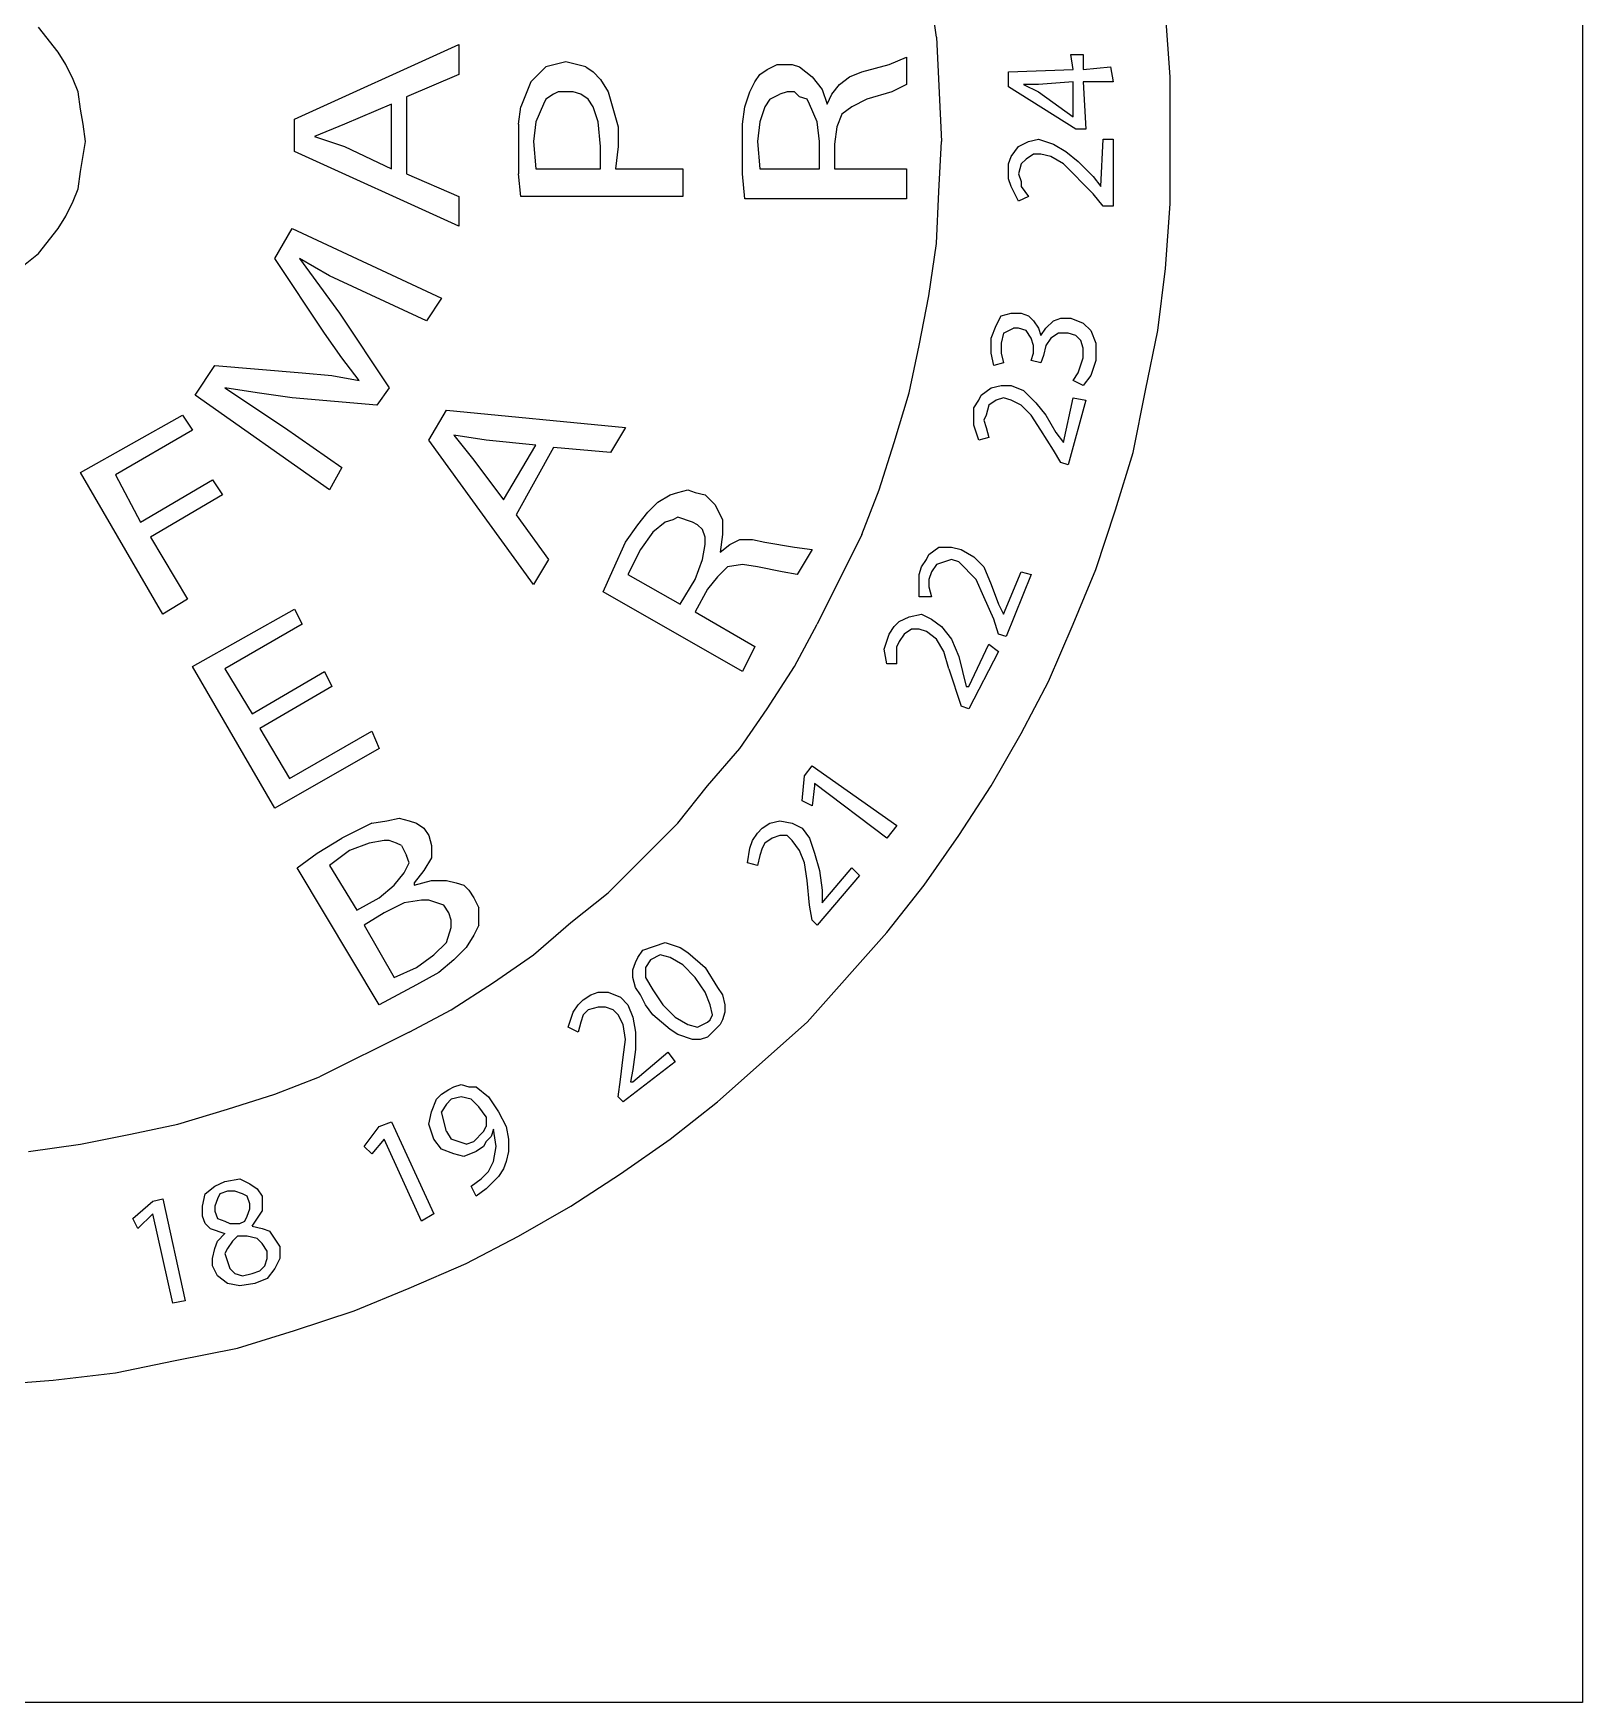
# Model space of a CAD drawing. Extents: x -137 to 99, y -118 to 118.
# Drawn here: x 66.37 to 99.32, y -118.19 to -82.68 of the extents above; entities that cross this region are included whole.
import ezdxf

# ---------------------------------------------------------------- set-up
doc = ezdxf.new("R2010")
doc.units = 0
doc.header["$MEASUREMENT"] = 0
doc.layers.get('0').update_dxf_attribs({"linetype": 'CONTINUOUS'})

msp = doc.modelspace()

# ---------------------------------------------------------------- linework, layer by layer
for p, q in [((99.32, 118.188), (99.32, -118.188)), ((85.576, -82.758), (85.417, -81.647)), ((90.55, -83.605), (90.445, -82.229)), ((66.897, -83.075), (66.473, -82.546)), ((67.055, -83.34), (66.897, -83.075)), ((71.924, -84.504), (75.416, -82.917)), ((75.416, -82.917), (75.416, -83.552)), ((85.576, -82.758), (85.682, -84.98)), ((67.214, -83.657), (67.055, -83.34)), ((77.268, -83.393), (76.951, -83.71)), ((77.692, -83.287), (77.268, -83.393)), ((78.115, -83.393), (77.692, -83.287)), ((78.115, -83.393), (78.274, -83.499)), ((81.819, -83.552), (81.978, -83.446)), ((81.978, -83.446), (82.19, -83.34)), ((82.19, -83.34), (82.507, -83.34)), ((82.507, -83.34), (82.666, -83.393)), ((82.666, -83.393), (82.93, -83.605)), ((83.989, -83.499), (84.571, -83.34)), ((84.571, -83.34), (84.941, -83.181)), ((84.941, -83.181), (84.941, -83.763)), ((87.111, -83.499), (88.487, -83.446)), ((88.434, -83.128), (88.698, -83.128)), ((88.487, -83.446), (88.434, -83.128)), ((88.698, -83.128), (88.698, -83.446)), ((88.698, -83.446), (89.28, -83.393)), ((89.28, -83.393), (89.333, -83.71)), ((67.32, -83.922), (67.214, -83.657)), ((75.416, -83.552), (74.305, -84.028)), ((76.951, -83.71), (76.739, -84.24)), ((78.274, -83.499), (78.432, -83.657)), ((78.432, -83.657), (78.591, -83.922)), ((81.607, -83.922), (81.713, -83.71)), ((81.713, -83.71), (81.819, -83.552)), ((82.93, -83.605), (83.142, -83.869)), ((83.354, -83.975), (83.512, -83.763)), ((83.512, -83.763), (83.724, -83.605)), ((83.724, -83.605), (83.989, -83.499)), ((84.941, -83.763), (84.624, -83.922)), ((87.111, -83.816), (87.111, -83.499)), ((87.746, -83.763), (87.428, -83.763)), ((87.428, -83.763), (87.746, -83.922)), ((88.487, -83.71), (87.746, -83.763)), ((88.487, -84.451), (88.487, -83.71)), ((88.698, -83.71), (88.751, -84.716)), ((89.333, -83.71), (88.698, -83.71)), ((90.55, -86.303), (90.55, -83.605)), ((67.373, -84.292), (67.32, -83.922)), ((74.305, -84.028), (74.305, -85.668)), ((77.268, -84.081), (77.215, -84.187)), ((77.427, -83.975), (77.268, -84.081)), ((77.533, -83.922), (77.427, -83.975)), ((77.85, -83.922), (77.533, -83.922)), ((78.009, -83.975), (77.85, -83.922)), ((78.168, -84.081), (78.009, -83.975)), ((78.274, -84.24), (78.168, -84.081)), ((78.591, -83.922), (78.803, -84.663)), ((81.502, -84.24), (81.607, -83.922)), ((82.031, -84.081), (81.925, -84.24)), ((82.031, -84.081), (82.242, -83.975)), ((82.401, -83.922), (82.242, -83.975)), ((82.56, -83.922), (82.401, -83.922)), ((82.666, -84.028), (82.56, -83.922)), ((82.825, -84.081), (82.666, -84.028)), ((82.877, -84.187), (82.825, -84.081)), ((83.142, -83.869), (83.248, -84.187)), ((83.248, -84.187), (83.354, -83.975)), ((84.095, -84.081), (83.777, -84.24)), ((84.624, -83.922), (84.095, -84.081)), ((88.54, -84.716), (87.111, -83.816)), ((87.746, -83.922), (88.487, -84.451)), ((67.426, -84.61), (67.373, -84.292)), ((71.924, -85.192), (71.924, -84.504)), ((73.987, -84.187), (72.982, -84.61)), ((73.987, -85.562), (73.987, -84.187)), ((76.686, -84.61), (76.739, -84.24)), ((77.215, -84.187), (77.057, -84.557)), ((78.38, -84.557), (78.274, -84.24)), ((81.449, -84.61), (81.502, -84.24)), ((81.925, -84.24), (81.819, -84.557)), ((83.036, -84.557), (82.877, -84.187)), ((83.565, -84.398), (83.46, -84.663)), ((83.777, -84.24), (83.565, -84.398)), ((67.479, -84.98), (67.426, -84.61)), ((72.982, -84.61), (72.347, -84.875)), ((76.686, -84.61), (76.686, -85.668)), ((77.057, -84.557), (77.004, -84.98)), ((78.432, -85.086), (78.38, -84.557)), ((78.803, -84.663), (78.803, -85.086)), ((81.449, -85.668), (81.449, -84.61)), ((81.819, -84.557), (81.766, -84.98)), ((83.089, -84.98), (83.036, -84.557)), ((83.46, -84.663), (83.407, -85.033)), ((88.751, -84.716), (88.54, -84.716)), ((67.373, -85.615), (67.479, -84.98)), ((75.416, -86.78), (71.924, -85.192)), ((72.347, -84.875), (72.982, -85.086)), ((72.982, -85.086), (73.987, -85.562)), ((77.004, -84.98), (77.057, -85.562)), ((78.432, -85.562), (78.432, -85.086)), ((78.803, -85.086), (78.75, -85.562)), ((81.766, -84.98), (81.819, -85.562)), ((83.089, -85.562), (83.089, -84.98)), ((83.407, -85.033), (83.407, -85.562)), ((85.629, -86.039), (85.682, -84.98)), ((87.164, -85.298), (87.322, -85.086)), ((87.322, -85.086), (87.534, -84.98)), ((87.534, -84.98), (87.746, -84.927)), ((87.746, -84.927), (88.063, -85.033)), ((88.063, -85.033), (88.328, -85.192)), ((88.328, -85.192), (88.592, -85.404)), ((89.069, -85.933), (89.122, -84.927)), ((89.122, -84.927), (89.333, -84.927)), ((89.333, -84.927), (89.333, -86.356)), ((77.057, -85.562), (78.432, -85.562)), ((78.75, -85.562), (80.179, -85.562)), ((80.179, -85.562), (80.179, -86.145)), ((81.819, -85.562), (83.089, -85.562)), ((83.407, -85.562), (84.941, -85.562)), ((84.941, -85.562), (84.941, -86.197)), ((87.111, -85.457), (87.164, -85.298)), ((87.111, -85.774), (87.111, -85.457)), ((87.375, -85.457), (87.322, -85.668)), ((87.481, -85.351), (87.375, -85.457)), ((87.64, -85.245), (87.481, -85.351)), ((87.799, -85.245), (87.64, -85.245)), ((88.01, -85.298), (87.799, -85.245)), ((88.275, -85.457), (88.01, -85.298)), ((88.275, -85.457), (88.91, -86.092)), ((88.592, -85.404), (88.91, -85.721)), ((67.32, -85.986), (67.373, -85.615)), ((74.305, -85.668), (75.416, -86.145)), ((76.739, -86.145), (76.686, -85.668)), ((81.502, -86.197), (81.449, -85.668)), ((87.164, -85.933), (87.111, -85.774)), ((87.322, -86.25), (87.164, -85.933)), ((87.322, -85.668), (87.375, -85.827)), ((87.375, -85.827), (87.375, -85.933)), ((87.375, -85.933), (87.534, -86.145)), ((88.91, -85.721), (89.069, -85.933)), ((67.055, -86.568), (67.214, -86.25)), ((67.214, -86.25), (67.32, -85.986)), ((75.416, -86.145), (75.416, -86.78)), ((80.179, -86.145), (76.739, -86.145)), ((84.941, -86.197), (81.502, -86.197)), ((85.576, -87.15), (85.629, -86.039)), ((87.534, -86.145), (87.322, -86.25)), ((89.122, -86.356), (88.91, -86.092)), ((66.897, -86.832), (67.055, -86.568)), ((89.333, -86.356), (89.122, -86.356)), ((90.445, -87.679), (90.55, -86.303)), ((66.473, -87.362), (66.897, -86.832)), ((71.5, -87.467), (71.871, -86.832)), ((71.871, -86.832), (75.046, -88.314)), ((85.417, -88.261), (85.576, -87.15)), ((65.944, -87.785), (66.473, -87.362)), ((72.559, -89.055), (71.5, -87.467)), ((72.665, -87.838), (72.03, -87.467)), ((72.03, -87.467), (72.876, -88.632)), ((90.286, -89.002), (90.445, -87.679)), ((74.728, -88.79), (72.665, -87.838)), ((75.046, -88.314), (74.728, -88.79)), ((85.206, -89.32), (85.417, -88.261)), ((72.876, -88.632), (73.935, -90.219)), ((86.846, -88.896), (86.952, -88.685)), ((86.952, -88.685), (87.164, -88.632)), ((87.164, -88.632), (87.375, -88.632)), ((87.375, -88.632), (87.534, -88.685)), ((87.534, -88.685), (87.64, -88.79)), ((88.063, -88.79), (88.222, -88.737)), ((88.222, -88.737), (88.434, -88.737)), ((88.434, -88.737), (88.698, -88.843)), ((72.929, -89.584), (72.559, -89.055)), ((86.74, -89.161), (86.846, -88.896)), ((87.005, -89.055), (86.952, -89.267)), ((87.005, -89.055), (87.217, -88.949)), ((87.322, -88.949), (87.217, -88.949)), ((87.481, -89.002), (87.322, -88.949)), ((87.587, -89.161), (87.481, -89.002)), ((87.64, -88.79), (87.746, -88.949)), ((87.746, -88.949), (87.799, -89.108)), ((87.799, -89.108), (87.905, -88.949)), ((87.905, -88.949), (88.063, -88.79)), ((88.169, -89.055), (88.01, -89.161)), ((88.381, -89.055), (88.169, -89.055)), ((88.54, -89.108), (88.381, -89.055)), ((88.645, -89.214), (88.54, -89.108)), ((88.698, -88.843), (88.857, -89.002)), ((88.857, -89.002), (88.963, -89.267)), ((90.021, -90.272), (90.286, -89.002)), ((84.994, -90.325), (85.206, -89.32)), ((86.74, -89.478), (86.74, -89.161)), ((86.793, -89.743), (86.74, -89.478)), ((86.952, -89.267), (86.952, -89.478)), ((86.952, -89.478), (87.005, -89.69)), ((87.64, -89.32), (87.587, -89.161)), ((87.587, -89.637), (87.64, -89.478)), ((87.64, -89.478), (87.64, -89.32)), ((87.905, -89.32), (87.852, -89.531)), ((88.01, -89.161), (87.905, -89.32)), ((88.698, -89.372), (88.645, -89.214)), ((88.698, -89.584), (88.698, -89.372)), ((88.963, -89.267), (88.963, -89.637)), ((69.807, -90.378), (70.23, -89.743)), ((70.23, -89.743), (72.082, -89.902)), ((73.3, -90.06), (72.929, -89.584)), ((87.005, -89.69), (86.793, -89.743)), ((87.799, -89.69), (87.587, -89.637)), ((87.852, -89.531), (87.799, -89.69)), ((88.592, -89.902), (88.698, -89.584)), ((88.963, -89.637), (88.857, -89.955)), ((72.082, -89.902), (72.717, -89.955)), ((72.717, -89.955), (73.3, -90.06)), ((86.74, -90.219), (86.952, -90.166)), ((86.952, -90.166), (87.164, -90.166)), ((87.164, -90.166), (87.428, -90.272)), ((88.487, -90.06), (88.592, -89.902)), ((88.698, -90.166), (88.487, -90.06)), ((88.857, -89.955), (88.698, -90.166)), ((72.665, -92.389), (69.807, -90.378)), ((71.13, -90.325), (70.442, -90.219)), ((70.442, -90.219), (71.712, -91.066)), ((71.871, -90.431), (71.13, -90.325)), ((73.67, -90.59), (71.871, -90.431)), ((73.935, -90.219), (73.67, -90.59)), ((84.677, -91.383), (84.994, -90.325)), ((86.37, -90.642), (86.476, -90.484)), ((86.476, -90.484), (86.529, -90.378)), ((86.529, -90.378), (86.74, -90.219)), ((86.846, -90.484), (86.687, -90.59)), ((87.005, -90.431), (86.846, -90.484)), ((87.164, -90.484), (87.005, -90.431)), ((87.375, -90.59), (87.164, -90.484)), ((87.428, -90.272), (87.693, -90.537)), ((87.693, -90.537), (87.905, -90.801)), ((88.275, -91.383), (88.487, -90.431)), ((88.751, -90.484), (88.381, -91.86)), ((88.487, -90.431), (88.751, -90.484)), ((89.757, -91.595), (90.021, -90.272)), ((67.373, -92.018), (69.542, -90.801)), ((69.542, -90.801), (69.754, -91.119)), ((74.781, -91.33), (75.152, -90.695)), ((75.152, -90.695), (78.962, -91.066)), ((86.37, -91.013), (86.37, -90.642)), ((86.635, -90.801), (86.582, -90.907)), ((86.687, -90.59), (86.635, -90.801)), ((87.587, -90.801), (87.375, -90.59)), ((87.799, -91.119), (87.587, -90.801)), ((87.905, -90.801), (88.116, -91.172)), ((69.754, -91.119), (68.114, -92.071)), ((71.712, -91.066), (72.929, -91.912)), ((75.31, -91.225), (75.734, -91.754)), ((75.998, -91.33), (75.31, -91.225)), ((78.962, -91.066), (78.644, -91.595)), ((86.476, -91.33), (86.37, -91.013)), ((86.582, -90.907), (86.635, -91.066)), ((86.635, -91.066), (86.687, -91.277)), ((88.063, -91.542), (87.799, -91.119)), ((88.116, -91.172), (88.275, -91.383)), ((77.004, -94.4), (74.781, -91.33)), ((77.057, -91.436), (75.998, -91.33)), ((76.369, -92.6), (77.057, -91.436)), ((77.427, -91.489), (76.633, -92.918)), ((78.644, -91.595), (77.427, -91.489)), ((84.359, -92.389), (84.677, -91.383)), ((86.687, -91.277), (86.476, -91.33)), ((88.222, -91.807), (88.063, -91.542)), ((89.386, -92.812), (89.757, -91.595)), ((72.929, -91.912), (72.665, -92.389)), ((75.734, -91.754), (76.369, -92.6)), ((88.381, -91.86), (88.222, -91.807)), ((69.119, -95.035), (67.373, -92.018)), ((68.114, -92.071), (68.643, -93.077)), ((68.643, -93.077), (70.177, -92.177)), ((70.177, -92.177), (70.389, -92.495)), ((70.389, -92.495), (68.855, -93.394)), ((79.438, -92.865), (79.65, -92.653)), ((79.65, -92.653), (79.914, -92.495)), ((79.914, -92.495), (80.073, -92.442)), ((80.073, -92.442), (80.285, -92.389)), ((80.285, -92.389), (80.443, -92.442)), ((80.443, -92.442), (80.655, -92.495)), ((80.655, -92.495), (80.867, -92.706)), ((83.989, -93.341), (84.359, -92.389)), ((76.633, -92.918), (77.321, -93.87)), ((79.226, -93.13), (79.438, -92.865)), ((79.967, -93.024), (79.808, -93.077)), ((80.073, -92.971), (79.967, -93.024)), ((80.39, -93.077), (80.073, -92.971)), ((80.867, -92.706), (81.025, -93.024)), ((81.025, -93.024), (81.025, -93.341)), ((88.963, -94.082), (89.386, -92.812)), ((78.962, -93.5), (79.226, -93.13)), ((79.544, -93.288), (79.279, -93.659)), ((79.808, -93.077), (79.544, -93.288)), ((80.496, -93.13), (80.39, -93.077)), ((80.602, -93.235), (80.496, -93.13)), ((80.655, -93.394), (80.602, -93.235)), ((81.025, -93.341), (80.972, -93.712)), ((83.989, -93.341), (83.036, -95.246)), ((68.855, -93.394), (69.648, -94.717)), ((78.697, -94.082), (78.962, -93.5)), ((79.279, -93.659), (79.015, -94.188)), ((80.602, -93.87), (80.655, -93.553)), ((80.655, -93.553), (80.655, -93.394)), ((80.972, -93.712), (81.184, -93.553)), ((81.184, -93.553), (81.396, -93.447)), ((81.396, -93.447), (81.66, -93.447)), ((81.66, -93.447), (81.925, -93.5)), ((81.925, -93.5), (82.56, -93.606)), ((82.56, -93.606), (82.93, -93.659)), ((82.93, -93.659), (82.613, -94.188)), ((85.417, -93.765), (85.629, -93.606)), ((85.629, -93.606), (85.894, -93.606)), ((85.894, -93.606), (86.105, -93.659)), ((86.105, -93.659), (86.37, -93.817)), ((77.321, -93.87), (77.004, -94.4)), ((78.485, -94.558), (78.697, -94.082)), ((80.443, -94.294), (80.602, -93.87)), ((81.131, -94.029), (80.92, -94.241)), ((81.449, -93.976), (81.131, -94.029)), ((81.766, -94.029), (81.449, -93.976)), ((82.295, -94.135), (81.766, -94.029)), ((85.206, -94.188), (85.259, -94.029)), ((85.259, -94.029), (85.365, -93.87)), ((85.365, -93.87), (85.417, -93.765)), ((85.576, -93.976), (85.47, -94.135)), ((85.894, -93.87), (85.576, -93.976)), ((86.052, -93.923), (85.894, -93.87)), ((86.423, -94.294), (86.052, -93.923)), ((86.37, -93.817), (86.582, -94.029)), ((86.582, -94.029), (86.74, -94.4)), ((88.487, -95.246), (88.963, -94.082)), ((79.015, -94.188), (80.126, -94.823)), ((80.126, -94.823), (80.443, -94.294)), ((80.92, -94.241), (80.708, -94.505)), ((82.613, -94.188), (82.295, -94.135)), ((85.206, -94.664), (85.206, -94.188)), ((85.47, -94.135), (85.417, -94.294)), ((85.417, -94.294), (85.417, -94.452)), ((85.417, -94.452), (85.47, -94.664)), ((86.582, -94.664), (86.423, -94.294)), ((86.74, -94.4), (86.899, -94.823)), ((87.005, -95.035), (87.375, -94.135)), ((87.587, -94.188), (87.058, -95.511)), ((87.375, -94.135), (87.587, -94.188)), ((69.648, -94.717), (69.119, -95.035)), ((81.449, -96.252), (78.485, -94.558)), ((80.708, -94.505), (80.443, -94.982)), ((85.47, -94.664), (85.206, -94.664)), ((86.793, -95.14), (86.582, -94.664)), ((69.754, -96.146), (71.924, -94.929)), ((71.924, -94.929), (72.082, -95.246)), ((80.443, -94.982), (81.713, -95.722)), ((84.782, -95.193), (84.994, -95.087)), ((84.994, -95.087), (85.259, -95.035)), ((85.259, -95.035), (85.47, -95.14)), ((85.47, -95.14), (85.682, -95.299)), ((86.899, -95.458), (86.793, -95.14)), ((86.899, -94.823), (87.005, -95.035)), ((72.082, -95.246), (70.442, -96.199)), ((82.56, -96.146), (83.036, -95.246)), ((84.465, -95.775), (84.571, -95.458)), ((84.571, -95.458), (84.677, -95.299)), ((84.677, -95.299), (84.782, -95.193)), ((84.888, -95.458), (84.782, -95.617)), ((85.047, -95.352), (84.888, -95.458)), ((85.206, -95.352), (85.047, -95.352)), ((85.365, -95.405), (85.206, -95.352)), ((85.576, -95.564), (85.365, -95.405)), ((85.682, -95.299), (85.894, -95.564)), ((87.058, -95.511), (86.899, -95.458)), ((87.957, -96.463), (88.487, -95.246)), ((81.713, -95.722), (81.449, -96.252)), ((84.518, -96.093), (84.465, -95.775)), ((84.782, -95.617), (84.73, -95.722)), ((84.73, -96.093), (84.73, -95.722)), ((85.735, -95.828), (85.576, -95.564)), ((85.841, -96.199), (85.735, -95.828)), ((85.894, -95.564), (86.052, -95.934)), ((86.264, -96.569), (86.687, -95.67)), ((86.899, -95.828), (86.264, -97.045)), ((86.687, -95.67), (86.899, -95.828)), ((71.5, -99.162), (69.754, -96.146)), ((70.442, -96.199), (71.024, -97.151)), ((81.978, -97.045), (82.56, -96.146)), ((84.73, -96.093), (84.518, -96.093)), ((85.841, -96.199), (86.105, -96.992)), ((86.052, -95.934), (86.211, -96.569)), ((71.024, -97.151), (72.559, -96.252)), ((72.717, -96.569), (71.183, -97.469)), ((72.559, -96.252), (72.717, -96.569)), ((86.211, -96.569), (86.264, -96.569)), ((87.375, -97.575), (87.957, -96.463)), ((81.396, -97.892), (81.978, -97.045)), ((86.264, -97.045), (86.105, -96.992)), ((71.183, -97.469), (71.818, -98.527)), ((71.818, -98.527), (73.564, -97.522)), ((73.564, -97.522), (73.723, -97.892)), ((86.74, -98.686), (87.375, -97.575)), ((73.723, -97.892), (71.5, -99.162)), ((80.708, -98.686), (81.396, -97.892)), ((82.772, -98.474), (82.93, -98.262)), ((82.93, -98.262), (84.73, -99.532)), ((80.073, -99.48), (80.708, -98.686)), ((82.719, -99.003), (82.772, -98.474)), ((82.983, -98.686), (82.93, -99.109)), ((84.518, -99.797), (82.983, -98.633)), ((82.983, -98.633), (82.983, -98.686)), ((86.052, -99.744), (86.74, -98.686)), ((82.93, -99.109), (82.719, -99.003)), ((73.564, -99.48), (73.882, -99.427)), ((73.882, -99.427), (74.146, -99.374)), ((74.146, -99.374), (74.358, -99.427)), ((74.358, -99.427), (74.517, -99.48)), ((82.031, -99.48), (82.242, -99.427)), ((82.242, -99.427), (82.507, -99.48)), ((73.564, -99.48), (72.929, -99.797)), ((74.517, -99.48), (74.675, -99.585)), ((74.675, -99.585), (74.781, -99.744)), ((74.781, -99.744), (74.834, -99.956)), ((80.073, -99.48), (78.591, -100.961)), ((81.66, -99.85), (81.766, -99.691)), ((81.766, -99.691), (81.872, -99.585)), ((81.872, -99.585), (82.031, -99.48)), ((82.242, -99.744), (82.084, -99.797)), ((82.401, -99.744), (82.242, -99.744)), ((82.507, -99.85), (82.401, -99.744)), ((82.507, -99.48), (82.719, -99.585)), ((82.719, -99.585), (82.877, -99.797)), ((84.73, -99.532), (84.518, -99.797)), ((85.312, -100.802), (86.052, -99.744)), ((71.977, -100.432), (72.4, -100.115)), ((72.4, -100.115), (72.929, -99.797)), ((73.088, -100.062), (72.665, -100.379)), ((73.511, -99.903), (73.088, -100.062)), ((73.829, -99.85), (73.511, -99.903)), ((73.935, -99.85), (73.829, -99.85)), ((74.093, -99.903), (73.935, -99.85)), ((74.199, -99.956), (74.093, -99.903)), ((74.199, -99.956), (74.305, -100.167)), ((74.834, -99.956), (74.834, -100.22)), ((81.555, -100.326), (81.607, -100.009)), ((81.607, -100.009), (81.66, -99.85)), ((81.872, -100.009), (81.819, -100.167)), ((81.925, -99.903), (81.872, -100.009)), ((82.084, -99.797), (81.925, -99.903)), ((82.666, -100.062), (82.507, -99.85)), ((82.772, -100.326), (82.666, -100.062)), ((82.877, -99.797), (82.983, -100.115)), ((82.983, -100.115), (83.089, -100.485)), ((73.723, -103.342), (71.977, -100.432)), ((72.665, -100.379), (73.247, -101.332)), ((74.252, -100.538), (74.358, -100.326)), ((74.358, -100.326), (74.305, -100.167)), ((74.675, -100.485), (74.464, -100.75)), ((74.834, -100.22), (74.675, -100.485)), ((81.766, -100.379), (81.555, -100.326)), ((81.819, -100.167), (81.766, -100.379)), ((82.825, -100.697), (82.772, -100.326)), ((83.089, -100.485), (83.142, -100.908)), ((83.142, -101.173), (83.777, -100.432)), ((83.777, -100.432), (83.936, -100.591)), ((73.723, -101.067), (74.04, -100.802)), ((74.04, -100.802), (74.252, -100.538)), ((74.464, -100.802), (74.834, -100.697)), ((74.464, -100.75), (74.464, -100.802)), ((74.834, -100.697), (75.152, -100.697)), ((75.152, -100.697), (75.363, -100.75)), ((75.363, -100.75), (75.522, -100.802)), ((75.522, -100.802), (75.628, -100.908)), ((82.877, -101.226), (82.825, -100.697)), ((83.936, -100.591), (83.036, -101.649)), ((84.518, -101.808), (85.312, -100.802)), ((73.247, -101.332), (73.723, -101.067)), ((74.252, -101.173), (73.829, -101.385)), ((74.622, -101.12), (74.252, -101.173)), ((74.781, -101.12), (74.622, -101.12)), ((75.099, -101.226), (74.781, -101.12)), ((75.628, -100.908), (75.734, -101.067)), ((75.734, -101.067), (75.84, -101.279)), ((77.797, -101.596), (78.591, -100.961)), ((83.142, -100.908), (83.142, -101.173)), ((73.829, -101.385), (73.405, -101.649)), ((75.205, -101.385), (75.099, -101.226)), ((75.257, -101.543), (75.205, -101.385)), ((75.257, -101.702), (75.257, -101.543)), ((75.84, -101.649), (75.84, -101.279)), ((82.93, -101.543), (82.877, -101.226)), ((83.036, -101.649), (82.93, -101.543)), ((73.405, -101.649), (74.04, -102.76)), ((75.152, -102.02), (75.257, -101.702)), ((75.734, -101.861), (75.575, -102.125)), ((75.84, -101.649), (75.734, -101.861)), ((77.004, -102.284), (77.797, -101.596)), ((82.825, -103.713), (84.518, -101.808)), ((74.887, -102.284), (75.152, -102.02)), ((75.575, -102.125), (75.31, -102.39)), ((79.226, -102.337), (79.332, -102.178)), ((79.332, -102.178), (79.808, -102.02)), ((79.808, -102.02), (80.126, -102.125)), ((80.126, -102.125), (80.285, -102.231)), ((80.285, -102.231), (80.655, -102.549)), ((74.04, -102.76), (74.517, -102.549)), ((74.517, -102.549), (74.887, -102.284)), ((75.31, -102.39), (74.993, -102.655)), ((76.157, -102.866), (77.004, -102.284)), ((79.12, -102.602), (79.173, -102.443)), ((79.12, -102.76), (79.12, -102.602)), ((79.173, -102.443), (79.226, -102.337)), ((79.491, -102.39), (79.385, -102.549)), ((79.385, -102.549), (79.385, -102.76)), ((79.702, -102.284), (79.491, -102.39)), ((79.914, -102.337), (79.702, -102.284)), ((80.179, -102.496), (79.914, -102.337)), ((80.443, -102.76), (80.179, -102.496)), ((80.655, -102.549), (80.92, -102.972)), ((74.517, -102.919), (73.723, -103.342)), ((74.993, -102.655), (74.517, -102.919)), ((75.257, -103.448), (76.157, -102.866)), ((79.173, -102.972), (79.12, -102.76)), ((79.279, -103.131), (79.173, -102.972)), ((79.385, -102.76), (79.544, -103.025)), ((80.655, -103.078), (80.443, -102.76)), ((80.92, -102.972), (81.025, -103.131)), ((77.956, -103.342), (78.062, -103.237)), ((78.062, -103.237), (78.221, -103.131)), ((78.221, -103.131), (78.38, -103.078)), ((78.38, -103.078), (78.591, -103.078)), ((78.591, -103.078), (78.856, -103.184)), ((78.856, -103.184), (79.015, -103.342)), ((79.385, -103.342), (79.279, -103.131)), ((79.544, -103.025), (79.755, -103.342)), ((80.761, -103.342), (80.655, -103.078)), ((81.025, -103.131), (81.078, -103.342)), ((74.358, -103.925), (75.257, -103.448)), ((77.745, -103.819), (77.85, -103.501)), ((77.85, -103.501), (77.956, -103.342)), ((78.062, -103.554), (78.009, -103.713)), ((78.168, -103.448), (78.062, -103.554)), ((78.38, -103.395), (78.168, -103.448)), ((78.538, -103.395), (78.38, -103.395)), ((78.697, -103.448), (78.538, -103.395)), ((78.803, -103.554), (78.697, -103.448)), ((78.909, -103.766), (78.803, -103.554)), ((79.015, -103.342), (79.12, -103.607)), ((79.12, -103.607), (79.173, -103.925)), ((79.544, -103.554), (79.385, -103.342)), ((79.914, -103.872), (79.544, -103.554)), ((79.755, -103.342), (80.02, -103.607)), ((80.02, -103.607), (80.285, -103.766)), ((80.708, -103.713), (80.761, -103.66)), ((80.814, -103.554), (80.761, -103.342)), ((80.761, -103.66), (80.814, -103.554)), ((81.025, -103.66), (80.972, -103.766)), ((81.078, -103.501), (81.025, -103.66)), ((81.078, -103.342), (81.078, -103.501)), ((74.358, -103.925), (72.453, -104.877)), ((77.956, -103.925), (77.745, -103.819)), ((78.009, -103.713), (77.956, -103.925)), ((78.962, -104.083), (78.909, -103.766)), ((79.173, -103.925), (79.173, -104.295)), ((80.073, -103.977), (79.914, -103.872)), ((80.39, -104.083), (80.073, -103.977)), ((80.285, -103.766), (80.496, -103.819)), ((80.496, -103.819), (80.708, -103.713)), ((80.708, -104.03), (80.549, -104.083)), ((80.972, -103.766), (80.708, -104.03)), ((82.825, -103.713), (80.92, -105.406)), ((78.909, -104.454), (78.962, -104.083)), ((79.173, -104.295), (79.12, -104.718)), ((79.12, -104.983), (79.861, -104.348)), ((79.861, -104.348), (80.02, -104.56)), ((80.549, -104.083), (80.39, -104.083)), ((78.856, -104.93), (78.909, -104.454)), ((80.02, -104.56), (78.909, -105.406)), ((79.12, -104.718), (79.067, -104.983)), ((71.5, -105.247), (72.453, -104.877)), ((75.205, -105.142), (75.31, -105.089)), ((75.31, -105.089), (75.469, -105.036)), ((75.469, -105.036), (75.628, -105.089)), ((75.628, -105.089), (75.787, -105.089)), ((75.787, -105.089), (76.051, -105.3)), ((78.803, -105.3), (78.856, -104.93)), ((79.067, -104.983), (79.12, -104.983)), ((70.495, -105.565), (71.5, -105.247)), ((74.834, -105.618), (74.94, -105.353)), ((74.94, -105.353), (75.046, -105.247)), ((75.046, -105.247), (75.205, -105.142)), ((75.152, -105.459), (75.046, -105.618)), ((75.257, -105.353), (75.152, -105.459)), ((75.469, -105.3), (75.257, -105.353)), ((75.681, -105.353), (75.469, -105.3)), ((75.84, -105.512), (75.681, -105.353)), ((76.051, -105.3), (76.263, -105.618)), ((78.909, -105.406), (78.803, -105.3)), ((79.914, -106.2), (80.92, -105.406)), ((69.437, -105.882), (70.495, -105.565)), ((74.781, -105.882), (74.834, -105.618)), ((75.152, -106.041), (75.046, -105.618)), ((75.998, -105.724), (75.84, -105.512)), ((75.998, -105.724), (75.998, -105.935)), ((76.263, -105.618), (76.422, -105.935)), ((67.373, -106.306), (68.431, -106.094)), ((68.431, -106.094), (69.437, -105.882)), ((73.405, -106.359), (73.723, -105.935)), ((73.723, -105.935), (73.987, -105.83)), ((73.987, -105.83), (74.887, -107.787)), ((74.887, -106.2), (74.781, -105.882)), ((75.152, -106.041), (75.257, -106.2)), ((75.945, -106.041), (75.734, -106.253)), ((75.945, -106.041), (75.998, -105.935)), ((76.104, -106.147), (75.998, -106.253)), ((76.157, -105.988), (76.104, -106.147)), ((76.21, -106.359), (76.157, -105.988)), ((76.422, -105.935), (76.475, -106.2)), ((66.262, -106.465), (67.373, -106.306)), ((73.564, -106.517), (73.405, -106.359)), ((73.829, -106.2), (73.564, -106.517)), ((74.622, -107.946), (73.829, -106.2)), ((75.046, -106.412), (74.887, -106.2)), ((75.31, -106.517), (75.046, -106.412)), ((75.575, -106.306), (75.257, -106.2)), ((75.522, -106.57), (75.31, -106.517)), ((75.787, -106.465), (75.522, -106.57)), ((75.575, -106.306), (75.734, -106.253)), ((75.945, -106.359), (75.787, -106.465)), ((75.998, -106.253), (75.945, -106.359)), ((76.157, -106.676), (76.21, -106.359)), ((76.475, -106.465), (76.422, -106.676)), ((76.475, -106.2), (76.475, -106.465)), ((78.856, -106.941), (79.914, -106.2)), ((76.051, -106.888), (76.157, -106.676)), ((76.369, -106.835), (76.263, -106.994)), ((76.422, -106.676), (76.369, -106.835)), ((70.019, -107.364), (70.23, -107.205)), ((70.23, -107.205), (70.442, -107.1)), ((70.442, -107.1), (70.76, -107.047)), ((70.76, -107.047), (70.971, -107.152)), ((70.971, -107.152), (71.13, -107.258)), ((75.681, -107.205), (75.892, -107.047)), ((75.787, -107.417), (75.681, -107.205)), ((75.892, -107.047), (76.051, -106.888)), ((76.263, -106.994), (75.998, -107.258)), ((77.797, -107.629), (78.856, -106.941)), ((68.484, -107.893), (68.907, -107.523)), ((68.907, -107.523), (69.119, -107.47)), ((69.119, -107.47), (69.595, -109.64)), ((69.966, -107.629), (70.019, -107.364)), ((70.283, -107.47), (70.23, -107.629)), ((70.336, -107.364), (70.283, -107.47)), ((70.495, -107.311), (70.336, -107.364)), ((70.654, -107.311), (70.495, -107.311)), ((70.812, -107.364), (70.654, -107.311)), ((70.918, -107.417), (70.812, -107.364)), ((70.971, -107.576), (70.918, -107.417)), ((70.971, -107.682), (70.971, -107.576)), ((71.13, -107.258), (71.236, -107.417)), ((71.236, -107.417), (71.236, -107.735)), ((75.998, -107.258), (75.787, -107.417)), ((68.59, -108.105), (68.484, -107.893)), ((68.907, -107.787), (68.59, -108.105)), ((69.331, -109.692), (68.907, -107.787)), ((69.966, -107.84), (69.966, -107.629)), ((70.019, -107.999), (69.966, -107.84)), ((70.23, -107.629), (70.23, -107.735)), ((70.23, -107.735), (70.283, -107.893)), ((70.283, -107.893), (70.442, -107.946)), ((70.442, -107.946), (70.548, -107.999)), ((70.76, -107.999), (70.865, -107.946)), ((70.865, -107.946), (70.918, -107.84)), ((70.918, -107.84), (70.971, -107.682)), ((71.024, -108.052), (71.236, -107.735)), ((74.887, -107.787), (74.622, -107.946)), ((76.686, -108.264), (77.797, -107.629)), ((70.125, -108.105), (70.019, -107.999)), ((70.125, -108.105), (70.442, -108.211)), ((70.283, -108.37), (70.442, -108.211)), ((70.548, -107.999), (70.76, -107.999)), ((70.707, -108.264), (70.601, -108.37)), ((70.918, -108.264), (70.707, -108.264)), ((71.13, -108.317), (70.918, -108.264)), ((71.024, -108.052), (71.236, -108.105)), ((71.236, -108.105), (71.395, -108.158)), ((71.606, -108.475), (71.395, -108.158)), ((75.575, -108.846), (76.686, -108.264)), ((70.177, -108.74), (70.23, -108.528)), ((70.23, -108.528), (70.283, -108.37)), ((70.495, -108.528), (70.442, -108.634)), ((70.442, -108.634), (70.548, -108.952)), ((70.601, -108.37), (70.495, -108.528)), ((71.236, -108.422), (71.13, -108.317)), ((71.342, -108.581), (71.236, -108.422)), ((71.342, -108.74), (71.342, -108.581)), ((71.606, -108.475), (71.606, -108.74)), ((70.177, -108.899), (70.177, -108.74)), ((70.283, -109.11), (70.177, -108.899)), ((70.548, -108.952), (70.654, -109.057)), ((71.024, -109.057), (71.183, -109.005)), ((71.183, -109.005), (71.289, -108.899)), ((71.289, -108.899), (71.342, -108.74)), ((71.5, -108.952), (71.342, -109.163)), ((71.606, -108.74), (71.5, -108.952)), ((74.358, -109.375), (75.575, -108.846)), ((70.495, -109.269), (70.283, -109.11)), ((70.76, -109.322), (70.495, -109.269)), ((70.654, -109.057), (70.812, -109.11)), ((71.077, -109.269), (70.76, -109.322)), ((70.812, -109.11), (71.024, -109.057)), ((71.342, -109.163), (71.077, -109.269)), ((69.595, -109.64), (69.331, -109.692)), ((73.194, -109.851), (74.358, -109.375)), ((71.924, -110.275), (73.194, -109.851)), ((70.707, -110.645), (71.924, -110.275)), ((69.384, -110.91), (70.707, -110.645)), ((68.114, -111.174), (69.384, -110.91)), ((65.415, -111.438), (66.791, -111.332)), ((66.791, -111.332), (68.114, -111.174)), ((99.32, -118.188), (-137.056, -118.188))]:
    msp.add_line(p, q)

doc.saveas('drawing.dxf')
